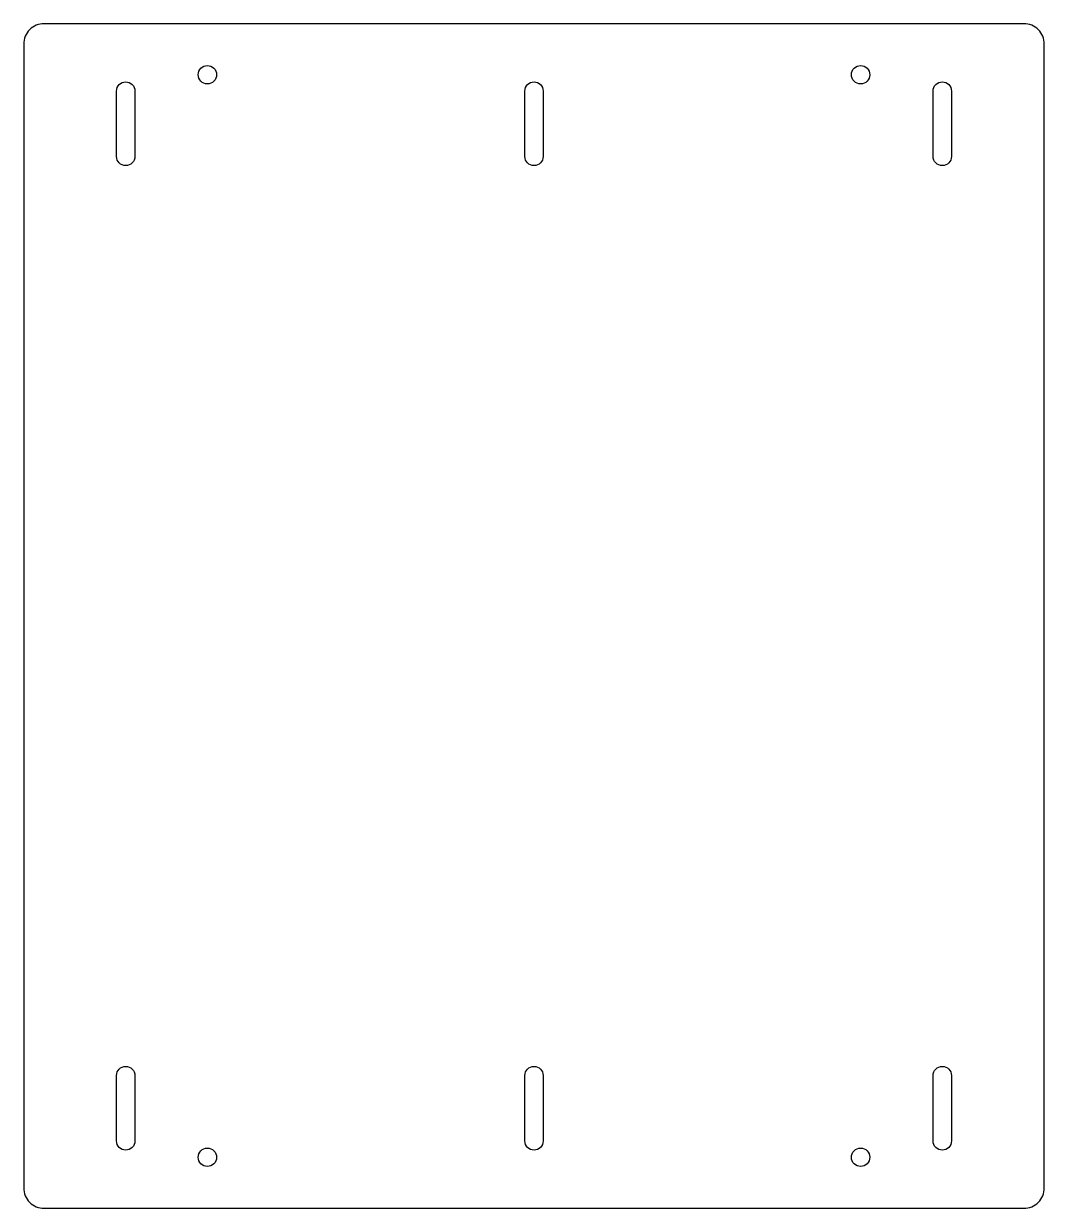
# Model space of a CAD drawing. Header units: millimetres. Extents: x -125 to 125, y -145 to 145.
import ezdxf

# ---------------------------------------------------------------- set-up
doc = ezdxf.new("R2010")
doc.units = ezdxf.units.MM

msp = doc.modelspace()

# ---------------------------------------------------------------- linework, layer by layer
for points in [[(-125, -140, 0.414214), (-120, -145), (120, -145, 0.414214), (125, -140), (125, 140, 0.414214), (120, 145), (-120, 145, 0.414214), (-125, 140)], [(-102.25, 112.5), (-102.25, 128.5, -1), (-97.75, 128.5), (-97.75, 112.5, -1)], [(-2.25, 128.5, -1), (2.25, 128.5), (2.25, 112.5, -1), (-2.25, 112.5)], [(102.25, 112.5, -1), (97.75, 112.5), (97.75, 128.5, -1), (102.25, 128.5)], [(-97.75, -128.5, -1), (-102.25, -128.5), (-102.25, -112.5, -1), (-97.75, -112.5)], [(-2.25, -128.5), (-2.25, -112.5, -1), (2.25, -112.5), (2.25, -128.5, -1)], [(102.25, -128.5, -1), (97.75, -128.5), (97.75, -112.5, -1), (102.25, -112.5)]]:
    msp.add_lwpolyline(points, format="xyb", close=True)
for centre in [(-80, 132.5), (80, 132.5), (-80, -132.5), (80, -132.5)]:
    msp.add_circle(centre, 2.25)

doc.saveas('drawing.dxf')
